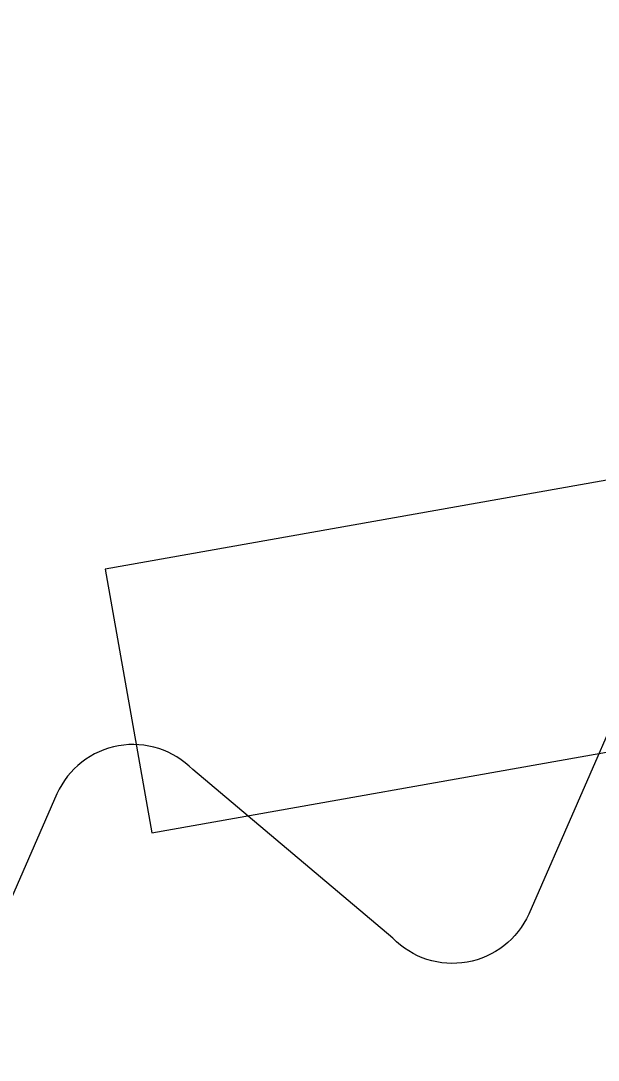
# Model space of a CAD drawing. Header units: millimetres. Extents: x 0 to 627661, y -95767 to 300888.
# Drawn here: x 508930.791 to 508932.895, y 25964.551 to 25968.335 of the extents above; entities that cross this region are included whole.
import ezdxf
from ezdxf.enums import TextEntityAlignment as Align

# ---------------------------------------------------------------- set-up
doc = ezdxf.new("R2018")
doc.units = ezdxf.units.MM
for name, color, linetype, lineweight in [('АР_Маркер экспликации', 239, 'Continuous', 13), ('АР_Номер помещения', 250, 'Continuous', 9), ('АР_Размеры', 175, 'Continuous', 9), ('АР_Сущ Несущая стена', 250, 'Continuous', 50)]:
    doc.layers.add(name, color=color, linetype=linetype, lineweight=lineweight)
doc.layers.add('АР_Названия помещений', color=124, linetype='Continuous', lineweight=5, plot=False)
doc.layers.add('АР_Помещения_площадь', color=19, linetype='Continuous', lineweight=9, plot=False)
doc.styles.add('ISOCPEUR', font='', dxfattribs={"height": 250})
doc.styles.get("Standard").update_dxf_attribs({"font": 'GOST.TTF'})
doc.styles.get('ISOCPEUR').set_extended_font_data('ISOCPEUR', italic=True)

# ---------------------------------------------------------------- blocks, each defined once
blk = doc.blocks.new('*U236')
at = {"color": 7, "style": 'ISOCPEUR', "width": 0.7, "flags": 1}
blk.add_attdef('КАТЕГОРИЯ', (-499.1655, -2092.1864), '', height=250, dxfattribs=at)
at = {"layer": 'АР_Номер помещения', "color": 7, "style": 'ISOCPEUR', "width": 0.7}
blk.add_attdef('НОМЕР_ПОМЕЩЕНИЯ', text='', height=300, dxfattribs=at).set_placement((-13874.5004, 6637.5515), align=Align.MIDDLE_CENTER)
at = {"layer": 'АР_Помещения_площадь', "color": 7, "lineweight": 30, "width": 0.7, "flags": 104}
blk.add_attdef('ИМЯ_ПОМЕЩЕНИЯ', text='', height=100, dxfattribs=at).set_placement((157.6277, 1217.1414), align=Align.MIDDLE_CENTER)
at = {"layer": 'АР_Помещения_площадь', "color": 7, "style": 'ISOCPEUR', "width": 0.7}
blk.add_attdef('ПЛОЩАДЬ_ПОМЕЩЕНИЯ', text='', height=200, dxfattribs=at).set_placement((-12654.5821, 407.6716), align=Align.MIDDLE_RIGHT)
blk = doc.blocks.new('*U234')
at = {"color": 7, "style": 'ISOCPEUR', "width": 0.7, "flags": 1}
blk.add_attdef('КАТЕГОРИЯ', (-499.1655, -2092.1864), '', height=250, dxfattribs=at)
at = {"layer": 'АР_Номер помещения', "color": 7, "style": 'ISOCPEUR', "width": 0.7}
blk.add_attdef('НОМЕР_ПОМЕЩЕНИЯ', text='', height=300, dxfattribs=at).set_placement((-17424.9012, 1870.773), align=Align.MIDDLE_CENTER)
at = {"layer": 'АР_Помещения_площадь', "color": 7, "lineweight": 30, "width": 0.7, "flags": 104}
blk.add_attdef('ИМЯ_ПОМЕЩЕНИЯ', text='', height=100, dxfattribs=at).set_placement((157.6277, 1217.1414), align=Align.MIDDLE_CENTER)
at = {"layer": 'АР_Помещения_площадь', "color": 7, "style": 'ISOCPEUR', "width": 0.7}
blk.add_attdef('ПЛОЩАДЬ_ПОМЕЩЕНИЯ', text='', height=200, dxfattribs=at).set_placement((-12452.8113, 399.3563), align=Align.MIDDLE_RIGHT)

msp = doc.modelspace()

# ---------------------------------------------------------------- linework, layer by layer
at = {"layer": 'АР_Размеры', "color": 5, "lineweight": 9}
msp.add_lwpolyline([(508931.2684, 25965.3788), (508981.5491, 25974.2904), (508981.3789, 25975.2508), (508931.0981, 25966.3392)], close=True, dxfattribs=at)
msp.add_lwpolyline([(508931.2684, 25965.3788), (508981.5491, 25974.2904), (508981.3789, 25975.2508), (508931.0981, 25966.3392)], close=True, dxfattribs=at)
msp.add_lwpolyline([(508931.2684, 25965.3788), (508981.5491, 25974.2904), (508981.3789, 25975.2508), (508931.0981, 25966.3392)], close=True, dxfattribs=at)
msp.add_lwpolyline([(508931.2684, 25965.3788), (508981.5491, 25974.2904), (508981.3789, 25975.2508), (508931.0981, 25966.3392)], close=True, dxfattribs=at)
msp.add_lwpolyline([(508931.2684, 25965.3788), (508981.5491, 25974.2904), (508981.3789, 25975.2508), (508931.0981, 25966.3392)], close=True, dxfattribs=at)
msp.add_lwpolyline([(508931.2684, 25965.3788), (508981.5491, 25974.2904), (508981.3789, 25975.2508), (508931.0981, 25966.3392)], close=True, dxfattribs=at)
msp.add_lwpolyline([(508931.2684, 25965.3788), (508981.5491, 25974.2904), (508981.3789, 25975.2508), (508931.0981, 25966.3392)], close=True, dxfattribs=at)
msp.add_lwpolyline([(508931.2684, 25965.3788), (508981.5491, 25974.2904), (508981.3789, 25975.2508), (508931.0981, 25966.3392)], close=True, dxfattribs=at)
msp.add_lwpolyline([(508931.2684, 25965.3788), (508981.5491, 25974.2904), (508981.3789, 25975.2508), (508931.0981, 25966.3392)], close=True, dxfattribs=at)
msp.add_lwpolyline([(508931.2684, 25965.3788), (508981.5491, 25974.2904), (508981.3789, 25975.2508), (508931.0981, 25966.3392)], close=True, dxfattribs=at)
msp.add_lwpolyline([(508931.2684, 25965.3788), (508981.5491, 25974.2904), (508981.3789, 25975.2508), (508931.0981, 25966.3392)], close=True, dxfattribs=at)
msp.add_lwpolyline([(508931.2684, 25965.3788), (508981.5491, 25974.2904), (508981.3789, 25975.2508), (508931.0981, 25966.3392)], close=True, dxfattribs=at)
msp.add_lwpolyline([(508931.2684, 25965.3788), (508981.5491, 25974.2904), (508981.3789, 25975.2508), (508931.0981, 25966.3392)], close=True, dxfattribs=at)
msp.add_lwpolyline([(508931.2684, 25965.3788), (508981.5491, 25974.2904), (508981.3789, 25975.2508), (508931.0981, 25966.3392)], close=True, dxfattribs=at)
msp.add_lwpolyline([(508931.2684, 25965.3788), (508981.5491, 25974.2904), (508981.3789, 25975.2508), (508931.0981, 25966.3392)], close=True, dxfattribs=at)
msp.add_lwpolyline([(508931.2684, 25965.3788), (508981.5491, 25974.2904), (508981.3789, 25975.2508), (508931.0981, 25966.3392)], close=True, dxfattribs=at)
msp.add_lwpolyline([(508931.2684, 25965.3788), (508981.5491, 25974.2904), (508981.3789, 25975.2508), (508931.0981, 25966.3392)], close=True, dxfattribs=at)
msp.add_lwpolyline([(508931.2684, 25965.3788), (508981.5491, 25974.2904), (508981.3789, 25975.2508), (508931.0981, 25966.3392)], close=True, dxfattribs=at)
msp.add_lwpolyline([(508931.2684, 25965.3788), (508981.5491, 25974.2904), (508981.3789, 25975.2508), (508931.0981, 25966.3392)], close=True, dxfattribs=at)
msp.add_lwpolyline([(508931.2684, 25965.3788), (508981.5491, 25974.2904), (508981.3789, 25975.2508), (508931.0981, 25966.3392)], close=True, dxfattribs=at)
msp.add_lwpolyline([(508931.2684, 25965.3788), (508981.5491, 25974.2904), (508981.3789, 25975.2508), (508931.0981, 25966.3392)], close=True, dxfattribs=at)
msp.add_lwpolyline([(508931.2684, 25965.3788), (508981.5491, 25974.2904), (508981.3789, 25975.2508), (508931.0981, 25966.3392)], close=True, dxfattribs=at)
msp.add_lwpolyline([(508931.2684, 25965.3788), (508981.5491, 25974.2904), (508981.3789, 25975.2508), (508931.0981, 25966.3392)], close=True, dxfattribs=at)
msp.add_lwpolyline([(508931.2684, 25965.3788), (508981.5491, 25974.2904), (508981.3789, 25975.2508), (508931.0981, 25966.3392)], close=True, dxfattribs=at)
msp.add_lwpolyline([(508931.2684, 25965.3788), (508981.5491, 25974.2904), (508981.3789, 25975.2508), (508931.0981, 25966.3392)], close=True, dxfattribs=at)
msp.add_lwpolyline([(508931.2684, 25965.3788), (508981.5491, 25974.2904), (508981.3789, 25975.2508), (508931.0981, 25966.3392)], close=True, dxfattribs=at)
msp.add_lwpolyline([(508931.2684, 25965.3788), (508981.5491, 25974.2904), (508981.3789, 25975.2508), (508931.0981, 25966.3392)], close=True, dxfattribs=at)
msp.add_lwpolyline([(508931.2684, 25965.3788), (508981.5491, 25974.2904), (508981.3789, 25975.2508), (508931.0981, 25966.3392)], close=True, dxfattribs=at)
msp.add_lwpolyline([(508931.2684, 25965.3788), (508981.5491, 25974.2904), (508981.3789, 25975.2508), (508931.0981, 25966.3392)], close=True, dxfattribs=at)
msp.add_lwpolyline([(508931.2684, 25965.3788), (508981.5491, 25974.2904), (508981.3789, 25975.2508), (508931.0981, 25966.3392)], close=True, dxfattribs=at)
msp.add_lwpolyline([(508931.2684, 25965.3788), (508981.5491, 25974.2904), (508981.3789, 25975.2508), (508931.0981, 25966.3392)], close=True, dxfattribs=at)
msp.add_lwpolyline([(508931.2684, 25965.3788), (508981.5491, 25974.2904), (508981.3789, 25975.2508), (508931.0981, 25966.3392)], close=True, dxfattribs=at)
msp.add_lwpolyline([(508931.2684, 25965.3788), (508981.5491, 25974.2904), (508981.3789, 25975.2508), (508931.0981, 25966.3392)], close=True, dxfattribs=at)
msp.add_lwpolyline([(508931.2684, 25965.3788), (508981.5491, 25974.2904), (508981.3789, 25975.2508), (508931.0981, 25966.3392)], close=True, dxfattribs=at)
msp.add_lwpolyline([(508931.2684, 25965.3788), (508981.5491, 25974.2904), (508981.3789, 25975.2508), (508931.0981, 25966.3392)], close=True, dxfattribs=at)
msp.add_lwpolyline([(508931.2684, 25965.3788), (508981.5491, 25974.2904), (508981.3789, 25975.2508), (508931.0981, 25966.3392)], close=True, dxfattribs=at)
msp.add_lwpolyline([(508931.2684, 25965.3788), (508981.5491, 25974.2904), (508981.3789, 25975.2508), (508931.0981, 25966.3392)], close=True, dxfattribs=at)
msp.add_lwpolyline([(508931.2684, 25965.3788), (508981.5491, 25974.2904), (508981.3789, 25975.2508), (508931.0981, 25966.3392)], close=True, dxfattribs=at)
msp.add_lwpolyline([(508931.2684, 25965.3788), (508981.5491, 25974.2904), (508981.3789, 25975.2508), (508931.0981, 25966.3392)], close=True, dxfattribs=at)
msp.add_lwpolyline([(508931.2684, 25965.3788), (508981.5491, 25974.2904), (508981.3789, 25975.2508), (508931.0981, 25966.3392)], close=True, dxfattribs=at)
msp.add_lwpolyline([(508931.2684, 25965.3788), (508981.5491, 25974.2904), (508981.3789, 25975.2508), (508931.0981, 25966.3392)], close=True, dxfattribs=at)
msp.add_lwpolyline([(508931.2684, 25965.3788), (508981.5491, 25974.2904), (508981.3789, 25975.2508), (508931.0981, 25966.3392)], close=True, dxfattribs=at)
msp.add_lwpolyline([(508931.2684, 25965.3788), (508981.5491, 25974.2904), (508981.3789, 25975.2508), (508931.0981, 25966.3392)], close=True, dxfattribs=at)
msp.add_lwpolyline([(508931.2684, 25965.3788), (508981.5491, 25974.2904), (508981.3789, 25975.2508), (508931.0981, 25966.3392)], close=True, dxfattribs=at)
msp.add_lwpolyline([(508931.2684, 25965.3788), (508981.5491, 25974.2904), (508981.3789, 25975.2508), (508931.0981, 25966.3392)], close=True, dxfattribs=at)
msp.add_lwpolyline([(508931.2684, 25965.3788), (508981.5491, 25974.2904), (508981.3789, 25975.2508), (508931.0981, 25966.3392)], close=True, dxfattribs=at)
msp.add_lwpolyline([(508931.2684, 25965.3788), (508981.5491, 25974.2904), (508981.3789, 25975.2508), (508931.0981, 25966.3392)], close=True, dxfattribs=at)
msp.add_lwpolyline([(508931.2684, 25965.3788), (508981.5491, 25974.2904), (508981.3789, 25975.2508), (508931.0981, 25966.3392)], close=True, dxfattribs=at)
msp.add_lwpolyline([(508931.2684, 25965.3788), (508981.5491, 25974.2904), (508981.3789, 25975.2508), (508931.0981, 25966.3392)], close=True, dxfattribs=at)
msp.add_lwpolyline([(508931.2684, 25965.3788), (508981.5491, 25974.2904), (508981.3789, 25975.2508), (508931.0981, 25966.3392)], close=True, dxfattribs=at)
msp.add_lwpolyline([(508931.2684, 25965.3788), (508981.5491, 25974.2904), (508981.3789, 25975.2508), (508931.0981, 25966.3392)], close=True, dxfattribs=at)
msp.add_lwpolyline([(508931.2684, 25965.3788), (508981.5491, 25974.2904), (508981.3789, 25975.2508), (508931.0981, 25966.3392)], close=True, dxfattribs=at)
msp.add_lwpolyline([(508931.2684, 25965.3788), (508981.5491, 25974.2904), (508981.3789, 25975.2508), (508931.0981, 25966.3392)], close=True, dxfattribs=at)
msp.add_lwpolyline([(508931.2684, 25965.3788), (508981.5491, 25974.2904), (508981.3789, 25975.2508), (508931.0981, 25966.3392)], close=True, dxfattribs=at)
msp.add_lwpolyline([(508931.2684, 25965.3788), (508981.5491, 25974.2904), (508981.3789, 25975.2508), (508931.0981, 25966.3392)], close=True, dxfattribs=at)
msp.add_lwpolyline([(508931.2684, 25965.3788), (508981.5491, 25974.2904), (508981.3789, 25975.2508), (508931.0981, 25966.3392)], close=True, dxfattribs=at)
msp.add_lwpolyline([(508931.2684, 25965.3788), (508981.5491, 25974.2904), (508981.3789, 25975.2508), (508931.0981, 25966.3392)], close=True, dxfattribs=at)
at = {"layer": 'АР_Размеры', "color": 5, "lineweight": 9, "ltscale": 100, "transparency": 33554687}
msp.add_lwpolyline([(508946.3572, 25968.2565, 0.035408), (508938.969, 25966.947), (508938.6165, 25966.1416, -0.527868), (508938.1209, 25966.0537), (508937.5131, 25966.6889, 0.527868), (508937.0175, 25966.6011), (508936.5449, 25965.7744, -0.527868), (508936.0493, 25965.6866), (508935.4414, 25966.3218, 0.527868), (508934.9458, 25966.2339), (508934.5933, 25965.4285, -0.527868), (508934.0977, 25965.3407), (508933.4898, 25965.9759, 0.527868), (508932.9943, 25965.888), (508932.6417, 25965.0826, -0.527868), (508932.1462, 25964.9948), (508931.4183, 25965.6087, 0.527868), (508930.9227, 25965.5209), (508930.5701, 25964.7155, -0.527868)], format="xyb", dxfattribs=at)
msp.add_lwpolyline([(508946.3572, 25968.2565, 0.035408), (508938.969, 25966.947), (508938.6165, 25966.1416, -0.527868), (508938.1209, 25966.0537), (508937.5131, 25966.6889, 0.527868), (508937.0175, 25966.6011), (508936.5449, 25965.7744, -0.527868), (508936.0493, 25965.6866), (508935.4414, 25966.3218, 0.527868), (508934.9458, 25966.2339), (508934.5933, 25965.4285, -0.527868), (508934.0977, 25965.3407), (508933.4898, 25965.9759, 0.527868), (508932.9943, 25965.888), (508932.6417, 25965.0826, -0.527868), (508932.1462, 25964.9948), (508931.4183, 25965.6087, 0.527868), (508930.9227, 25965.5209), (508930.5701, 25964.7155, -0.527868)], format="xyb", dxfattribs=at)
msp.add_lwpolyline([(508946.3572, 25968.2565, 0.035408), (508938.969, 25966.947), (508938.6165, 25966.1416, -0.527868), (508938.1209, 25966.0537), (508937.5131, 25966.6889, 0.527868), (508937.0175, 25966.6011), (508936.5449, 25965.7744, -0.527868), (508936.0493, 25965.6866), (508935.4414, 25966.3218, 0.527868), (508934.9458, 25966.2339), (508934.5933, 25965.4285, -0.527868), (508934.0977, 25965.3407), (508933.4898, 25965.9759, 0.527868), (508932.9943, 25965.888), (508932.6417, 25965.0826, -0.527868), (508932.1462, 25964.9948), (508931.4183, 25965.6087, 0.527868), (508930.9227, 25965.5209), (508930.5701, 25964.7155, -0.527868)], format="xyb", dxfattribs=at)
msp.add_lwpolyline([(508946.3572, 25968.2565, 0.035408), (508938.969, 25966.947), (508938.6165, 25966.1416, -0.527868), (508938.1209, 25966.0537), (508937.5131, 25966.6889, 0.527868), (508937.0175, 25966.6011), (508936.5449, 25965.7744, -0.527868), (508936.0493, 25965.6866), (508935.4414, 25966.3218, 0.527868), (508934.9458, 25966.2339), (508934.5933, 25965.4285, -0.527868), (508934.0977, 25965.3407), (508933.4898, 25965.9759, 0.527868), (508932.9943, 25965.888), (508932.6417, 25965.0826, -0.527868), (508932.1462, 25964.9948), (508931.4183, 25965.6087, 0.527868), (508930.9227, 25965.5209), (508930.5701, 25964.7155, -0.527868)], format="xyb", dxfattribs=at)
msp.add_lwpolyline([(508946.3572, 25968.2565, 0.035408), (508938.969, 25966.947), (508938.6165, 25966.1416, -0.527868), (508938.1209, 25966.0537), (508937.5131, 25966.6889, 0.527868), (508937.0175, 25966.6011), (508936.5449, 25965.7744, -0.527868), (508936.0493, 25965.6866), (508935.4414, 25966.3218, 0.527868), (508934.9458, 25966.2339), (508934.5933, 25965.4285, -0.527868), (508934.0977, 25965.3407), (508933.4898, 25965.9759, 0.527868), (508932.9943, 25965.888), (508932.6417, 25965.0826, -0.527868), (508932.1462, 25964.9948), (508931.4183, 25965.6087, 0.527868), (508930.9227, 25965.5209), (508930.5701, 25964.7155, -0.527868)], format="xyb", dxfattribs=at)
msp.add_lwpolyline([(508946.3572, 25968.2565, 0.035408), (508938.969, 25966.947), (508938.6165, 25966.1416, -0.527868), (508938.1209, 25966.0537), (508937.5131, 25966.6889, 0.527868), (508937.0175, 25966.6011), (508936.5449, 25965.7744, -0.527868), (508936.0493, 25965.6866), (508935.4414, 25966.3218, 0.527868), (508934.9458, 25966.2339), (508934.5933, 25965.4285, -0.527868), (508934.0977, 25965.3407), (508933.4898, 25965.9759, 0.527868), (508932.9943, 25965.888), (508932.6417, 25965.0826, -0.527868), (508932.1462, 25964.9948), (508931.4183, 25965.6087, 0.527868), (508930.9227, 25965.5209), (508930.5701, 25964.7155, -0.527868)], format="xyb", dxfattribs=at)
msp.add_lwpolyline([(508946.3572, 25968.2565, 0.035408), (508938.969, 25966.947), (508938.6165, 25966.1416, -0.527868), (508938.1209, 25966.0537), (508937.5131, 25966.6889, 0.527868), (508937.0175, 25966.6011), (508936.5449, 25965.7744, -0.527868), (508936.0493, 25965.6866), (508935.4414, 25966.3218, 0.527868), (508934.9458, 25966.2339), (508934.5933, 25965.4285, -0.527868), (508934.0977, 25965.3407), (508933.4898, 25965.9759, 0.527868), (508932.9943, 25965.888), (508932.6417, 25965.0826, -0.527868), (508932.1462, 25964.9948), (508931.4183, 25965.6087, 0.527868), (508930.9227, 25965.5209), (508930.5701, 25964.7155, -0.527868)], format="xyb", dxfattribs=at)
msp.add_lwpolyline([(508946.3572, 25968.2565, 0.035408), (508938.969, 25966.947), (508938.6165, 25966.1416, -0.527868), (508938.1209, 25966.0537), (508937.5131, 25966.6889, 0.527868), (508937.0175, 25966.6011), (508936.5449, 25965.7744, -0.527868), (508936.0493, 25965.6866), (508935.4414, 25966.3218, 0.527868), (508934.9458, 25966.2339), (508934.5933, 25965.4285, -0.527868), (508934.0977, 25965.3407), (508933.4898, 25965.9759, 0.527868), (508932.9943, 25965.888), (508932.6417, 25965.0826, -0.527868), (508932.1462, 25964.9948), (508931.4183, 25965.6087, 0.527868), (508930.9227, 25965.5209), (508930.5701, 25964.7155, -0.527868)], format="xyb", dxfattribs=at)
msp.add_lwpolyline([(508946.3572, 25968.2565, 0.035408), (508938.969, 25966.947), (508938.6165, 25966.1416, -0.527868), (508938.1209, 25966.0537), (508937.5131, 25966.6889, 0.527868), (508937.0175, 25966.6011), (508936.5449, 25965.7744, -0.527868), (508936.0493, 25965.6866), (508935.4414, 25966.3218, 0.527868), (508934.9458, 25966.2339), (508934.5933, 25965.4285, -0.527868), (508934.0977, 25965.3407), (508933.4898, 25965.9759, 0.527868), (508932.9943, 25965.888), (508932.6417, 25965.0826, -0.527868), (508932.1462, 25964.9948), (508931.4183, 25965.6087, 0.527868), (508930.9227, 25965.5209), (508930.5701, 25964.7155, -0.527868)], format="xyb", dxfattribs=at)
msp.add_lwpolyline([(508946.3572, 25968.2565, 0.035408), (508938.969, 25966.947), (508938.6165, 25966.1416, -0.527868), (508938.1209, 25966.0537), (508937.5131, 25966.6889, 0.527868), (508937.0175, 25966.6011), (508936.5449, 25965.7744, -0.527868), (508936.0493, 25965.6866), (508935.4414, 25966.3218, 0.527868), (508934.9458, 25966.2339), (508934.5933, 25965.4285, -0.527868), (508934.0977, 25965.3407), (508933.4898, 25965.9759, 0.527868), (508932.9943, 25965.888), (508932.6417, 25965.0826, -0.527868), (508932.1462, 25964.9948), (508931.4183, 25965.6087, 0.527868), (508930.9227, 25965.5209), (508930.5701, 25964.7155, -0.527868)], format="xyb", dxfattribs=at)
msp.add_lwpolyline([(508946.3572, 25968.2565, 0.035408), (508938.969, 25966.947), (508938.6165, 25966.1416, -0.527868), (508938.1209, 25966.0537), (508937.5131, 25966.6889, 0.527868), (508937.0175, 25966.6011), (508936.5449, 25965.7744, -0.527868), (508936.0493, 25965.6866), (508935.4414, 25966.3218, 0.527868), (508934.9458, 25966.2339), (508934.5933, 25965.4285, -0.527868), (508934.0977, 25965.3407), (508933.4898, 25965.9759, 0.527868), (508932.9943, 25965.888), (508932.6417, 25965.0826, -0.527868), (508932.1462, 25964.9948), (508931.4183, 25965.6087, 0.527868), (508930.9227, 25965.5209), (508930.5701, 25964.7155, -0.527868)], format="xyb", dxfattribs=at)
msp.add_lwpolyline([(508946.3572, 25968.2565, 0.035408), (508938.969, 25966.947), (508938.6165, 25966.1416, -0.527868), (508938.1209, 25966.0537), (508937.5131, 25966.6889, 0.527868), (508937.0175, 25966.6011), (508936.5449, 25965.7744, -0.527868), (508936.0493, 25965.6866), (508935.4414, 25966.3218, 0.527868), (508934.9458, 25966.2339), (508934.5933, 25965.4285, -0.527868), (508934.0977, 25965.3407), (508933.4898, 25965.9759, 0.527868), (508932.9943, 25965.888), (508932.6417, 25965.0826, -0.527868), (508932.1462, 25964.9948), (508931.4183, 25965.6087, 0.527868), (508930.9227, 25965.5209), (508930.5701, 25964.7155, -0.527868)], format="xyb", dxfattribs=at)
msp.add_lwpolyline([(508946.3572, 25968.2565, 0.035408), (508938.969, 25966.947), (508938.6165, 25966.1416, -0.527868), (508938.1209, 25966.0537), (508937.5131, 25966.6889, 0.527868), (508937.0175, 25966.6011), (508936.5449, 25965.7744, -0.527868), (508936.0493, 25965.6866), (508935.4414, 25966.3218, 0.527868), (508934.9458, 25966.2339), (508934.5933, 25965.4285, -0.527868), (508934.0977, 25965.3407), (508933.4898, 25965.9759, 0.527868), (508932.9943, 25965.888), (508932.6417, 25965.0826, -0.527868), (508932.1462, 25964.9948), (508931.4183, 25965.6087, 0.527868), (508930.9227, 25965.5209), (508930.5701, 25964.7155, -0.527868)], format="xyb", dxfattribs=at)
msp.add_lwpolyline([(508946.3572, 25968.2565, 0.035408), (508938.969, 25966.947), (508938.6165, 25966.1416, -0.527868), (508938.1209, 25966.0537), (508937.5131, 25966.6889, 0.527868), (508937.0175, 25966.6011), (508936.5449, 25965.7744, -0.527868), (508936.0493, 25965.6866), (508935.4414, 25966.3218, 0.527868), (508934.9458, 25966.2339), (508934.5933, 25965.4285, -0.527868), (508934.0977, 25965.3407), (508933.4898, 25965.9759, 0.527868), (508932.9943, 25965.888), (508932.6417, 25965.0826, -0.527868), (508932.1462, 25964.9948), (508931.4183, 25965.6087, 0.527868), (508930.9227, 25965.5209), (508930.5701, 25964.7155, -0.527868)], format="xyb", dxfattribs=at)
msp.add_lwpolyline([(508946.3572, 25968.2565, 0.035408), (508938.969, 25966.947), (508938.6165, 25966.1416, -0.527868), (508938.1209, 25966.0537), (508937.5131, 25966.6889, 0.527868), (508937.0175, 25966.6011), (508936.5449, 25965.7744, -0.527868), (508936.0493, 25965.6866), (508935.4414, 25966.3218, 0.527868), (508934.9458, 25966.2339), (508934.5933, 25965.4285, -0.527868), (508934.0977, 25965.3407), (508933.4898, 25965.9759, 0.527868), (508932.9943, 25965.888), (508932.6417, 25965.0826, -0.527868), (508932.1462, 25964.9948), (508931.4183, 25965.6087, 0.527868), (508930.9227, 25965.5209), (508930.5701, 25964.7155, -0.527868)], format="xyb", dxfattribs=at)
msp.add_lwpolyline([(508946.3572, 25968.2565, 0.035408), (508938.969, 25966.947), (508938.6165, 25966.1416, -0.527868), (508938.1209, 25966.0537), (508937.5131, 25966.6889, 0.527868), (508937.0175, 25966.6011), (508936.5449, 25965.7744, -0.527868), (508936.0493, 25965.6866), (508935.4414, 25966.3218, 0.527868), (508934.9458, 25966.2339), (508934.5933, 25965.4285, -0.527868), (508934.0977, 25965.3407), (508933.4898, 25965.9759, 0.527868), (508932.9943, 25965.888), (508932.6417, 25965.0826, -0.527868), (508932.1462, 25964.9948), (508931.4183, 25965.6087, 0.527868), (508930.9227, 25965.5209), (508930.5701, 25964.7155, -0.527868)], format="xyb", dxfattribs=at)
msp.add_lwpolyline([(508946.3572, 25968.2565, 0.035408), (508938.969, 25966.947), (508938.6165, 25966.1416, -0.527868), (508938.1209, 25966.0537), (508937.5131, 25966.6889, 0.527868), (508937.0175, 25966.6011), (508936.5449, 25965.7744, -0.527868), (508936.0493, 25965.6866), (508935.4414, 25966.3218, 0.527868), (508934.9458, 25966.2339), (508934.5933, 25965.4285, -0.527868), (508934.0977, 25965.3407), (508933.4898, 25965.9759, 0.527868), (508932.9943, 25965.888), (508932.6417, 25965.0826, -0.527868), (508932.1462, 25964.9948), (508931.4183, 25965.6087, 0.527868), (508930.9227, 25965.5209), (508930.5701, 25964.7155, -0.527868)], format="xyb", dxfattribs=at)
msp.add_lwpolyline([(508946.3572, 25968.2565, 0.035408), (508938.969, 25966.947), (508938.6165, 25966.1416, -0.527868), (508938.1209, 25966.0537), (508937.5131, 25966.6889, 0.527868), (508937.0175, 25966.6011), (508936.5449, 25965.7744, -0.527868), (508936.0493, 25965.6866), (508935.4414, 25966.3218, 0.527868), (508934.9458, 25966.2339), (508934.5933, 25965.4285, -0.527868), (508934.0977, 25965.3407), (508933.4898, 25965.9759, 0.527868), (508932.9943, 25965.888), (508932.6417, 25965.0826, -0.527868), (508932.1462, 25964.9948), (508931.4183, 25965.6087, 0.527868), (508930.9227, 25965.5209), (508930.5701, 25964.7155, -0.527868)], format="xyb", dxfattribs=at)
msp.add_lwpolyline([(508946.3572, 25968.2565, 0.035408), (508938.969, 25966.947), (508938.6165, 25966.1416, -0.527868), (508938.1209, 25966.0537), (508937.5131, 25966.6889, 0.527868), (508937.0175, 25966.6011), (508936.5449, 25965.7744, -0.527868), (508936.0493, 25965.6866), (508935.4414, 25966.3218, 0.527868), (508934.9458, 25966.2339), (508934.5933, 25965.4285, -0.527868), (508934.0977, 25965.3407), (508933.4898, 25965.9759, 0.527868), (508932.9943, 25965.888), (508932.6417, 25965.0826, -0.527868), (508932.1462, 25964.9948), (508931.4183, 25965.6087, 0.527868), (508930.9227, 25965.5209), (508930.5701, 25964.7155, -0.527868)], format="xyb", dxfattribs=at)
msp.add_lwpolyline([(508946.3572, 25968.2565, 0.035408), (508938.969, 25966.947), (508938.6165, 25966.1416, -0.527868), (508938.1209, 25966.0537), (508937.5131, 25966.6889, 0.527868), (508937.0175, 25966.6011), (508936.5449, 25965.7744, -0.527868), (508936.0493, 25965.6866), (508935.4414, 25966.3218, 0.527868), (508934.9458, 25966.2339), (508934.5933, 25965.4285, -0.527868), (508934.0977, 25965.3407), (508933.4898, 25965.9759, 0.527868), (508932.9943, 25965.888), (508932.6417, 25965.0826, -0.527868), (508932.1462, 25964.9948), (508931.4183, 25965.6087, 0.527868), (508930.9227, 25965.5209), (508930.5701, 25964.7155, -0.527868)], format="xyb", dxfattribs=at)
msp.add_lwpolyline([(508946.3572, 25968.2565, 0.035408), (508938.969, 25966.947), (508938.6165, 25966.1416, -0.527868), (508938.1209, 25966.0537), (508937.5131, 25966.6889, 0.527868), (508937.0175, 25966.6011), (508936.5449, 25965.7744, -0.527868), (508936.0493, 25965.6866), (508935.4414, 25966.3218, 0.527868), (508934.9458, 25966.2339), (508934.5933, 25965.4285, -0.527868), (508934.0977, 25965.3407), (508933.4898, 25965.9759, 0.527868), (508932.9943, 25965.888), (508932.6417, 25965.0826, -0.527868), (508932.1462, 25964.9948), (508931.4183, 25965.6087, 0.527868), (508930.9227, 25965.5209), (508930.5701, 25964.7155, -0.527868)], format="xyb", dxfattribs=at)
msp.add_lwpolyline([(508946.3572, 25968.2565, 0.035408), (508938.969, 25966.947), (508938.6165, 25966.1416, -0.527868), (508938.1209, 25966.0537), (508937.5131, 25966.6889, 0.527868), (508937.0175, 25966.6011), (508936.5449, 25965.7744, -0.527868), (508936.0493, 25965.6866), (508935.4414, 25966.3218, 0.527868), (508934.9458, 25966.2339), (508934.5933, 25965.4285, -0.527868), (508934.0977, 25965.3407), (508933.4898, 25965.9759, 0.527868), (508932.9943, 25965.888), (508932.6417, 25965.0826, -0.527868), (508932.1462, 25964.9948), (508931.4183, 25965.6087, 0.527868), (508930.9227, 25965.5209), (508930.5701, 25964.7155, -0.527868)], format="xyb", dxfattribs=at)
msp.add_lwpolyline([(508946.3572, 25968.2565, 0.035408), (508938.969, 25966.947), (508938.6165, 25966.1416, -0.527868), (508938.1209, 25966.0537), (508937.5131, 25966.6889, 0.527868), (508937.0175, 25966.6011), (508936.5449, 25965.7744, -0.527868), (508936.0493, 25965.6866), (508935.4414, 25966.3218, 0.527868), (508934.9458, 25966.2339), (508934.5933, 25965.4285, -0.527868), (508934.0977, 25965.3407), (508933.4898, 25965.9759, 0.527868), (508932.9943, 25965.888), (508932.6417, 25965.0826, -0.527868), (508932.1462, 25964.9948), (508931.4183, 25965.6087, 0.527868), (508930.9227, 25965.5209), (508930.5701, 25964.7155, -0.527868)], format="xyb", dxfattribs=at)
msp.add_lwpolyline([(508946.3572, 25968.2565, 0.035408), (508938.969, 25966.947), (508938.6165, 25966.1416, -0.527868), (508938.1209, 25966.0537), (508937.5131, 25966.6889, 0.527868), (508937.0175, 25966.6011), (508936.5449, 25965.7744, -0.527868), (508936.0493, 25965.6866), (508935.4414, 25966.3218, 0.527868), (508934.9458, 25966.2339), (508934.5933, 25965.4285, -0.527868), (508934.0977, 25965.3407), (508933.4898, 25965.9759, 0.527868), (508932.9943, 25965.888), (508932.6417, 25965.0826, -0.527868), (508932.1462, 25964.9948), (508931.4183, 25965.6087, 0.527868), (508930.9227, 25965.5209), (508930.5701, 25964.7155, -0.527868)], format="xyb", dxfattribs=at)
msp.add_lwpolyline([(508946.3572, 25968.2565, 0.035408), (508938.969, 25966.947), (508938.6165, 25966.1416, -0.527868), (508938.1209, 25966.0537), (508937.5131, 25966.6889, 0.527868), (508937.0175, 25966.6011), (508936.5449, 25965.7744, -0.527868), (508936.0493, 25965.6866), (508935.4414, 25966.3218, 0.527868), (508934.9458, 25966.2339), (508934.5933, 25965.4285, -0.527868), (508934.0977, 25965.3407), (508933.4898, 25965.9759, 0.527868), (508932.9943, 25965.888), (508932.6417, 25965.0826, -0.527868), (508932.1462, 25964.9948), (508931.4183, 25965.6087, 0.527868), (508930.9227, 25965.5209), (508930.5701, 25964.7155, -0.527868)], format="xyb", dxfattribs=at)
msp.add_lwpolyline([(508946.3572, 25968.2565, 0.035408), (508938.969, 25966.947), (508938.6165, 25966.1416, -0.527868), (508938.1209, 25966.0537), (508937.5131, 25966.6889, 0.527868), (508937.0175, 25966.6011), (508936.5449, 25965.7744, -0.527868), (508936.0493, 25965.6866), (508935.4414, 25966.3218, 0.527868), (508934.9458, 25966.2339), (508934.5933, 25965.4285, -0.527868), (508934.0977, 25965.3407), (508933.4898, 25965.9759, 0.527868), (508932.9943, 25965.888), (508932.6417, 25965.0826, -0.527868), (508932.1462, 25964.9948), (508931.4183, 25965.6087, 0.527868), (508930.9227, 25965.5209), (508930.5701, 25964.7155, -0.527868)], format="xyb", dxfattribs=at)
msp.add_lwpolyline([(508946.3572, 25968.2565, 0.035408), (508938.969, 25966.947), (508938.6165, 25966.1416, -0.527868), (508938.1209, 25966.0537), (508937.5131, 25966.6889, 0.527868), (508937.0175, 25966.6011), (508936.5449, 25965.7744, -0.527868), (508936.0493, 25965.6866), (508935.4414, 25966.3218, 0.527868), (508934.9458, 25966.2339), (508934.5933, 25965.4285, -0.527868), (508934.0977, 25965.3407), (508933.4898, 25965.9759, 0.527868), (508932.9943, 25965.888), (508932.6417, 25965.0826, -0.527868), (508932.1462, 25964.9948), (508931.4183, 25965.6087, 0.527868), (508930.9227, 25965.5209), (508930.5701, 25964.7155, -0.527868)], format="xyb", dxfattribs=at)
msp.add_lwpolyline([(508946.3572, 25968.2565, 0.035408), (508938.969, 25966.947), (508938.6165, 25966.1416, -0.527868), (508938.1209, 25966.0537), (508937.5131, 25966.6889, 0.527868), (508937.0175, 25966.6011), (508936.5449, 25965.7744, -0.527868), (508936.0493, 25965.6866), (508935.4414, 25966.3218, 0.527868), (508934.9458, 25966.2339), (508934.5933, 25965.4285, -0.527868), (508934.0977, 25965.3407), (508933.4898, 25965.9759, 0.527868), (508932.9943, 25965.888), (508932.6417, 25965.0826, -0.527868), (508932.1462, 25964.9948), (508931.4183, 25965.6087, 0.527868), (508930.9227, 25965.5209), (508930.5701, 25964.7155, -0.527868)], format="xyb", dxfattribs=at)
msp.add_lwpolyline([(508946.3572, 25968.2565, 0.035408), (508938.969, 25966.947), (508938.6165, 25966.1416, -0.527868), (508938.1209, 25966.0537), (508937.5131, 25966.6889, 0.527868), (508937.0175, 25966.6011), (508936.5449, 25965.7744, -0.527868), (508936.0493, 25965.6866), (508935.4414, 25966.3218, 0.527868), (508934.9458, 25966.2339), (508934.5933, 25965.4285, -0.527868), (508934.0977, 25965.3407), (508933.4898, 25965.9759, 0.527868), (508932.9943, 25965.888), (508932.6417, 25965.0826, -0.527868), (508932.1462, 25964.9948), (508931.4183, 25965.6087, 0.527868), (508930.9227, 25965.5209), (508930.5701, 25964.7155, -0.527868)], format="xyb", dxfattribs=at)
msp.add_lwpolyline([(508946.3572, 25968.2565, 0.035408), (508938.969, 25966.947), (508938.6165, 25966.1416, -0.527868), (508938.1209, 25966.0537), (508937.5131, 25966.6889, 0.527868), (508937.0175, 25966.6011), (508936.5449, 25965.7744, -0.527868), (508936.0493, 25965.6866), (508935.4414, 25966.3218, 0.527868), (508934.9458, 25966.2339), (508934.5933, 25965.4285, -0.527868), (508934.0977, 25965.3407), (508933.4898, 25965.9759, 0.527868), (508932.9943, 25965.888), (508932.6417, 25965.0826, -0.527868), (508932.1462, 25964.9948), (508931.4183, 25965.6087, 0.527868), (508930.9227, 25965.5209), (508930.5701, 25964.7155, -0.527868)], format="xyb", dxfattribs=at)
msp.add_lwpolyline([(508946.3572, 25968.2565, 0.035408), (508938.969, 25966.947), (508938.6165, 25966.1416, -0.527868), (508938.1209, 25966.0537), (508937.5131, 25966.6889, 0.527868), (508937.0175, 25966.6011), (508936.5449, 25965.7744, -0.527868), (508936.0493, 25965.6866), (508935.4414, 25966.3218, 0.527868), (508934.9458, 25966.2339), (508934.5933, 25965.4285, -0.527868), (508934.0977, 25965.3407), (508933.4898, 25965.9759, 0.527868), (508932.9943, 25965.888), (508932.6417, 25965.0826, -0.527868), (508932.1462, 25964.9948), (508931.4183, 25965.6087, 0.527868), (508930.9227, 25965.5209), (508930.5701, 25964.7155, -0.527868)], format="xyb", dxfattribs=at)
msp.add_lwpolyline([(508946.3572, 25968.2565, 0.035408), (508938.969, 25966.947), (508938.6165, 25966.1416, -0.527868), (508938.1209, 25966.0537), (508937.5131, 25966.6889, 0.527868), (508937.0175, 25966.6011), (508936.5449, 25965.7744, -0.527868), (508936.0493, 25965.6866), (508935.4414, 25966.3218, 0.527868), (508934.9458, 25966.2339), (508934.5933, 25965.4285, -0.527868), (508934.0977, 25965.3407), (508933.4898, 25965.9759, 0.527868), (508932.9943, 25965.888), (508932.6417, 25965.0826, -0.527868), (508932.1462, 25964.9948), (508931.4183, 25965.6087, 0.527868), (508930.9227, 25965.5209), (508930.5701, 25964.7155, -0.527868)], format="xyb", dxfattribs=at)
msp.add_lwpolyline([(508946.3572, 25968.2565, 0.035408), (508938.969, 25966.947), (508938.6165, 25966.1416, -0.527868), (508938.1209, 25966.0537), (508937.5131, 25966.6889, 0.527868), (508937.0175, 25966.6011), (508936.5449, 25965.7744, -0.527868), (508936.0493, 25965.6866), (508935.4414, 25966.3218, 0.527868), (508934.9458, 25966.2339), (508934.5933, 25965.4285, -0.527868), (508934.0977, 25965.3407), (508933.4898, 25965.9759, 0.527868), (508932.9943, 25965.888), (508932.6417, 25965.0826, -0.527868), (508932.1462, 25964.9948), (508931.4183, 25965.6087, 0.527868), (508930.9227, 25965.5209), (508930.5701, 25964.7155, -0.527868)], format="xyb", dxfattribs=at)
msp.add_lwpolyline([(508946.3572, 25968.2565, 0.035408), (508938.969, 25966.947), (508938.6165, 25966.1416, -0.527868), (508938.1209, 25966.0537), (508937.5131, 25966.6889, 0.527868), (508937.0175, 25966.6011), (508936.5449, 25965.7744, -0.527868), (508936.0493, 25965.6866), (508935.4414, 25966.3218, 0.527868), (508934.9458, 25966.2339), (508934.5933, 25965.4285, -0.527868), (508934.0977, 25965.3407), (508933.4898, 25965.9759, 0.527868), (508932.9943, 25965.888), (508932.6417, 25965.0826, -0.527868), (508932.1462, 25964.9948), (508931.4183, 25965.6087, 0.527868), (508930.9227, 25965.5209), (508930.5701, 25964.7155, -0.527868)], format="xyb", dxfattribs=at)
msp.add_lwpolyline([(508946.3572, 25968.2565, 0.035408), (508938.969, 25966.947), (508938.6165, 25966.1416, -0.527868), (508938.1209, 25966.0537), (508937.5131, 25966.6889, 0.527868), (508937.0175, 25966.6011), (508936.5449, 25965.7744, -0.527868), (508936.0493, 25965.6866), (508935.4414, 25966.3218, 0.527868), (508934.9458, 25966.2339), (508934.5933, 25965.4285, -0.527868), (508934.0977, 25965.3407), (508933.4898, 25965.9759, 0.527868), (508932.9943, 25965.888), (508932.6417, 25965.0826, -0.527868), (508932.1462, 25964.9948), (508931.4183, 25965.6087, 0.527868), (508930.9227, 25965.5209), (508930.5701, 25964.7155, -0.527868)], format="xyb", dxfattribs=at)
msp.add_lwpolyline([(508946.3572, 25968.2565, 0.035408), (508938.969, 25966.947), (508938.6165, 25966.1416, -0.527868), (508938.1209, 25966.0537), (508937.5131, 25966.6889, 0.527868), (508937.0175, 25966.6011), (508936.5449, 25965.7744, -0.527868), (508936.0493, 25965.6866), (508935.4414, 25966.3218, 0.527868), (508934.9458, 25966.2339), (508934.5933, 25965.4285, -0.527868), (508934.0977, 25965.3407), (508933.4898, 25965.9759, 0.527868), (508932.9943, 25965.888), (508932.6417, 25965.0826, -0.527868), (508932.1462, 25964.9948), (508931.4183, 25965.6087, 0.527868), (508930.9227, 25965.5209), (508930.5701, 25964.7155, -0.527868)], format="xyb", dxfattribs=at)
msp.add_lwpolyline([(508946.3572, 25968.2565, 0.035408), (508938.969, 25966.947), (508938.6165, 25966.1416, -0.527868), (508938.1209, 25966.0537), (508937.5131, 25966.6889, 0.527868), (508937.0175, 25966.6011), (508936.5449, 25965.7744, -0.527868), (508936.0493, 25965.6866), (508935.4414, 25966.3218, 0.527868), (508934.9458, 25966.2339), (508934.5933, 25965.4285, -0.527868), (508934.0977, 25965.3407), (508933.4898, 25965.9759, 0.527868), (508932.9943, 25965.888), (508932.6417, 25965.0826, -0.527868), (508932.1462, 25964.9948), (508931.4183, 25965.6087, 0.527868), (508930.9227, 25965.5209), (508930.5701, 25964.7155, -0.527868)], format="xyb", dxfattribs=at)
msp.add_lwpolyline([(508946.3572, 25968.2565, 0.035408), (508938.969, 25966.947), (508938.6165, 25966.1416, -0.527868), (508938.1209, 25966.0537), (508937.5131, 25966.6889, 0.527868), (508937.0175, 25966.6011), (508936.5449, 25965.7744, -0.527868), (508936.0493, 25965.6866), (508935.4414, 25966.3218, 0.527868), (508934.9458, 25966.2339), (508934.5933, 25965.4285, -0.527868), (508934.0977, 25965.3407), (508933.4898, 25965.9759, 0.527868), (508932.9943, 25965.888), (508932.6417, 25965.0826, -0.527868), (508932.1462, 25964.9948), (508931.4183, 25965.6087, 0.527868), (508930.9227, 25965.5209), (508930.5701, 25964.7155, -0.527868)], format="xyb", dxfattribs=at)
msp.add_lwpolyline([(508946.3572, 25968.2565, 0.035408), (508938.969, 25966.947), (508938.6165, 25966.1416, -0.527868), (508938.1209, 25966.0537), (508937.5131, 25966.6889, 0.527868), (508937.0175, 25966.6011), (508936.5449, 25965.7744, -0.527868), (508936.0493, 25965.6866), (508935.4414, 25966.3218, 0.527868), (508934.9458, 25966.2339), (508934.5933, 25965.4285, -0.527868), (508934.0977, 25965.3407), (508933.4898, 25965.9759, 0.527868), (508932.9943, 25965.888), (508932.6417, 25965.0826, -0.527868), (508932.1462, 25964.9948), (508931.4183, 25965.6087, 0.527868), (508930.9227, 25965.5209), (508930.5701, 25964.7155, -0.527868)], format="xyb", dxfattribs=at)
msp.add_lwpolyline([(508946.3572, 25968.2565, 0.035408), (508938.969, 25966.947), (508938.6165, 25966.1416, -0.527868), (508938.1209, 25966.0537), (508937.5131, 25966.6889, 0.527868), (508937.0175, 25966.6011), (508936.5449, 25965.7744, -0.527868), (508936.0493, 25965.6866), (508935.4414, 25966.3218, 0.527868), (508934.9458, 25966.2339), (508934.5933, 25965.4285, -0.527868), (508934.0977, 25965.3407), (508933.4898, 25965.9759, 0.527868), (508932.9943, 25965.888), (508932.6417, 25965.0826, -0.527868), (508932.1462, 25964.9948), (508931.4183, 25965.6087, 0.527868), (508930.9227, 25965.5209), (508930.5701, 25964.7155, -0.527868)], format="xyb", dxfattribs=at)
msp.add_lwpolyline([(508946.3572, 25968.2565, 0.035408), (508938.969, 25966.947), (508938.6165, 25966.1416, -0.527868), (508938.1209, 25966.0537), (508937.5131, 25966.6889, 0.527868), (508937.0175, 25966.6011), (508936.5449, 25965.7744, -0.527868), (508936.0493, 25965.6866), (508935.4414, 25966.3218, 0.527868), (508934.9458, 25966.2339), (508934.5933, 25965.4285, -0.527868), (508934.0977, 25965.3407), (508933.4898, 25965.9759, 0.527868), (508932.9943, 25965.888), (508932.6417, 25965.0826, -0.527868), (508932.1462, 25964.9948), (508931.4183, 25965.6087, 0.527868), (508930.9227, 25965.5209), (508930.5701, 25964.7155, -0.527868)], format="xyb", dxfattribs=at)
msp.add_lwpolyline([(508946.3572, 25968.2565, 0.035408), (508938.969, 25966.947), (508938.6165, 25966.1416, -0.527868), (508938.1209, 25966.0537), (508937.5131, 25966.6889, 0.527868), (508937.0175, 25966.6011), (508936.5449, 25965.7744, -0.527868), (508936.0493, 25965.6866), (508935.4414, 25966.3218, 0.527868), (508934.9458, 25966.2339), (508934.5933, 25965.4285, -0.527868), (508934.0977, 25965.3407), (508933.4898, 25965.9759, 0.527868), (508932.9943, 25965.888), (508932.6417, 25965.0826, -0.527868), (508932.1462, 25964.9948), (508931.4183, 25965.6087, 0.527868), (508930.9227, 25965.5209), (508930.5701, 25964.7155, -0.527868)], format="xyb", dxfattribs=at)
msp.add_lwpolyline([(508946.3572, 25968.2565, 0.035408), (508938.969, 25966.947), (508938.6165, 25966.1416, -0.527868), (508938.1209, 25966.0537), (508937.5131, 25966.6889, 0.527868), (508937.0175, 25966.6011), (508936.5449, 25965.7744, -0.527868), (508936.0493, 25965.6866), (508935.4414, 25966.3218, 0.527868), (508934.9458, 25966.2339), (508934.5933, 25965.4285, -0.527868), (508934.0977, 25965.3407), (508933.4898, 25965.9759, 0.527868), (508932.9943, 25965.888), (508932.6417, 25965.0826, -0.527868), (508932.1462, 25964.9948), (508931.4183, 25965.6087, 0.527868), (508930.9227, 25965.5209), (508930.5701, 25964.7155, -0.527868)], format="xyb", dxfattribs=at)
msp.add_lwpolyline([(508946.3572, 25968.2565, 0.035408), (508938.969, 25966.947), (508938.6165, 25966.1416, -0.527868), (508938.1209, 25966.0537), (508937.5131, 25966.6889, 0.527868), (508937.0175, 25966.6011), (508936.5449, 25965.7744, -0.527868), (508936.0493, 25965.6866), (508935.4414, 25966.3218, 0.527868), (508934.9458, 25966.2339), (508934.5933, 25965.4285, -0.527868), (508934.0977, 25965.3407), (508933.4898, 25965.9759, 0.527868), (508932.9943, 25965.888), (508932.6417, 25965.0826, -0.527868), (508932.1462, 25964.9948), (508931.4183, 25965.6087, 0.527868), (508930.9227, 25965.5209), (508930.5701, 25964.7155, -0.527868)], format="xyb", dxfattribs=at)
msp.add_lwpolyline([(508946.3572, 25968.2565, 0.035408), (508938.969, 25966.947), (508938.6165, 25966.1416, -0.527868), (508938.1209, 25966.0537), (508937.5131, 25966.6889, 0.527868), (508937.0175, 25966.6011), (508936.5449, 25965.7744, -0.527868), (508936.0493, 25965.6866), (508935.4414, 25966.3218, 0.527868), (508934.9458, 25966.2339), (508934.5933, 25965.4285, -0.527868), (508934.0977, 25965.3407), (508933.4898, 25965.9759, 0.527868), (508932.9943, 25965.888), (508932.6417, 25965.0826, -0.527868), (508932.1462, 25964.9948), (508931.4183, 25965.6087, 0.527868), (508930.9227, 25965.5209), (508930.5701, 25964.7155, -0.527868)], format="xyb", dxfattribs=at)
msp.add_lwpolyline([(508946.3572, 25968.2565, 0.035408), (508938.969, 25966.947), (508938.6165, 25966.1416, -0.527868), (508938.1209, 25966.0537), (508937.5131, 25966.6889, 0.527868), (508937.0175, 25966.6011), (508936.5449, 25965.7744, -0.527868), (508936.0493, 25965.6866), (508935.4414, 25966.3218, 0.527868), (508934.9458, 25966.2339), (508934.5933, 25965.4285, -0.527868), (508934.0977, 25965.3407), (508933.4898, 25965.9759, 0.527868), (508932.9943, 25965.888), (508932.6417, 25965.0826, -0.527868), (508932.1462, 25964.9948), (508931.4183, 25965.6087, 0.527868), (508930.9227, 25965.5209), (508930.5701, 25964.7155, -0.527868)], format="xyb", dxfattribs=at)
msp.add_lwpolyline([(508946.3572, 25968.2565, 0.035408), (508938.969, 25966.947), (508938.6165, 25966.1416, -0.527868), (508938.1209, 25966.0537), (508937.5131, 25966.6889, 0.527868), (508937.0175, 25966.6011), (508936.5449, 25965.7744, -0.527868), (508936.0493, 25965.6866), (508935.4414, 25966.3218, 0.527868), (508934.9458, 25966.2339), (508934.5933, 25965.4285, -0.527868), (508934.0977, 25965.3407), (508933.4898, 25965.9759, 0.527868), (508932.9943, 25965.888), (508932.6417, 25965.0826, -0.527868), (508932.1462, 25964.9948), (508931.4183, 25965.6087, 0.527868), (508930.9227, 25965.5209), (508930.5701, 25964.7155, -0.527868)], format="xyb", dxfattribs=at)
msp.add_lwpolyline([(508946.3572, 25968.2565, 0.035408), (508938.969, 25966.947), (508938.6165, 25966.1416, -0.527868), (508938.1209, 25966.0537), (508937.5131, 25966.6889, 0.527868), (508937.0175, 25966.6011), (508936.5449, 25965.7744, -0.527868), (508936.0493, 25965.6866), (508935.4414, 25966.3218, 0.527868), (508934.9458, 25966.2339), (508934.5933, 25965.4285, -0.527868), (508934.0977, 25965.3407), (508933.4898, 25965.9759, 0.527868), (508932.9943, 25965.888), (508932.6417, 25965.0826, -0.527868), (508932.1462, 25964.9948), (508931.4183, 25965.6087, 0.527868), (508930.9227, 25965.5209), (508930.5701, 25964.7155, -0.527868)], format="xyb", dxfattribs=at)
msp.add_lwpolyline([(508946.3572, 25968.2565, 0.035408), (508938.969, 25966.947), (508938.6165, 25966.1416, -0.527868), (508938.1209, 25966.0537), (508937.5131, 25966.6889, 0.527868), (508937.0175, 25966.6011), (508936.5449, 25965.7744, -0.527868), (508936.0493, 25965.6866), (508935.4414, 25966.3218, 0.527868), (508934.9458, 25966.2339), (508934.5933, 25965.4285, -0.527868), (508934.0977, 25965.3407), (508933.4898, 25965.9759, 0.527868), (508932.9943, 25965.888), (508932.6417, 25965.0826, -0.527868), (508932.1462, 25964.9948), (508931.4183, 25965.6087, 0.527868), (508930.9227, 25965.5209), (508930.5701, 25964.7155, -0.527868)], format="xyb", dxfattribs=at)
msp.add_lwpolyline([(508946.3572, 25968.2565, 0.035408), (508938.969, 25966.947), (508938.6165, 25966.1416, -0.527868), (508938.1209, 25966.0537), (508937.5131, 25966.6889, 0.527868), (508937.0175, 25966.6011), (508936.5449, 25965.7744, -0.527868), (508936.0493, 25965.6866), (508935.4414, 25966.3218, 0.527868), (508934.9458, 25966.2339), (508934.5933, 25965.4285, -0.527868), (508934.0977, 25965.3407), (508933.4898, 25965.9759, 0.527868), (508932.9943, 25965.888), (508932.6417, 25965.0826, -0.527868), (508932.1462, 25964.9948), (508931.4183, 25965.6087, 0.527868), (508930.9227, 25965.5209), (508930.5701, 25964.7155, -0.527868)], format="xyb", dxfattribs=at)
msp.add_lwpolyline([(508946.3572, 25968.2565, 0.035408), (508938.969, 25966.947), (508938.6165, 25966.1416, -0.527868), (508938.1209, 25966.0537), (508937.5131, 25966.6889, 0.527868), (508937.0175, 25966.6011), (508936.5449, 25965.7744, -0.527868), (508936.0493, 25965.6866), (508935.4414, 25966.3218, 0.527868), (508934.9458, 25966.2339), (508934.5933, 25965.4285, -0.527868), (508934.0977, 25965.3407), (508933.4898, 25965.9759, 0.527868), (508932.9943, 25965.888), (508932.6417, 25965.0826, -0.527868), (508932.1462, 25964.9948), (508931.4183, 25965.6087, 0.527868), (508930.9227, 25965.5209), (508930.5701, 25964.7155, -0.527868)], format="xyb", dxfattribs=at)
msp.add_lwpolyline([(508946.3572, 25968.2565, 0.035408), (508938.969, 25966.947), (508938.6165, 25966.1416, -0.527868), (508938.1209, 25966.0537), (508937.5131, 25966.6889, 0.527868), (508937.0175, 25966.6011), (508936.5449, 25965.7744, -0.527868), (508936.0493, 25965.6866), (508935.4414, 25966.3218, 0.527868), (508934.9458, 25966.2339), (508934.5933, 25965.4285, -0.527868), (508934.0977, 25965.3407), (508933.4898, 25965.9759, 0.527868), (508932.9943, 25965.888), (508932.6417, 25965.0826, -0.527868), (508932.1462, 25964.9948), (508931.4183, 25965.6087, 0.527868), (508930.9227, 25965.5209), (508930.5701, 25964.7155, -0.527868)], format="xyb", dxfattribs=at)
msp.add_lwpolyline([(508946.3572, 25968.2565, 0.035408), (508938.969, 25966.947), (508938.6165, 25966.1416, -0.527868), (508938.1209, 25966.0537), (508937.5131, 25966.6889, 0.527868), (508937.0175, 25966.6011), (508936.5449, 25965.7744, -0.527868), (508936.0493, 25965.6866), (508935.4414, 25966.3218, 0.527868), (508934.9458, 25966.2339), (508934.5933, 25965.4285, -0.527868), (508934.0977, 25965.3407), (508933.4898, 25965.9759, 0.527868), (508932.9943, 25965.888), (508932.6417, 25965.0826, -0.527868), (508932.1462, 25964.9948), (508931.4183, 25965.6087, 0.527868), (508930.9227, 25965.5209), (508930.5701, 25964.7155, -0.527868)], format="xyb", dxfattribs=at)
msp.add_lwpolyline([(508946.3572, 25968.2565, 0.035408), (508938.969, 25966.947), (508938.6165, 25966.1416, -0.527868), (508938.1209, 25966.0537), (508937.5131, 25966.6889, 0.527868), (508937.0175, 25966.6011), (508936.5449, 25965.7744, -0.527868), (508936.0493, 25965.6866), (508935.4414, 25966.3218, 0.527868), (508934.9458, 25966.2339), (508934.5933, 25965.4285, -0.527868), (508934.0977, 25965.3407), (508933.4898, 25965.9759, 0.527868), (508932.9943, 25965.888), (508932.6417, 25965.0826, -0.527868), (508932.1462, 25964.9948), (508931.4183, 25965.6087, 0.527868), (508930.9227, 25965.5209), (508930.5701, 25964.7155, -0.527868)], format="xyb", dxfattribs=at)
msp.add_lwpolyline([(508946.3572, 25968.2565, 0.035408), (508938.969, 25966.947), (508938.6165, 25966.1416, -0.527868), (508938.1209, 25966.0537), (508937.5131, 25966.6889, 0.527868), (508937.0175, 25966.6011), (508936.5449, 25965.7744, -0.527868), (508936.0493, 25965.6866), (508935.4414, 25966.3218, 0.527868), (508934.9458, 25966.2339), (508934.5933, 25965.4285, -0.527868), (508934.0977, 25965.3407), (508933.4898, 25965.9759, 0.527868), (508932.9943, 25965.888), (508932.6417, 25965.0826, -0.527868), (508932.1462, 25964.9948), (508931.4183, 25965.6087, 0.527868), (508930.9227, 25965.5209), (508930.5701, 25964.7155, -0.527868)], format="xyb", dxfattribs=at)
msp.add_lwpolyline([(508946.3572, 25968.2565, 0.035408), (508938.969, 25966.947), (508938.6165, 25966.1416, -0.527868), (508938.1209, 25966.0537), (508937.5131, 25966.6889, 0.527868), (508937.0175, 25966.6011), (508936.5449, 25965.7744, -0.527868), (508936.0493, 25965.6866), (508935.4414, 25966.3218, 0.527868), (508934.9458, 25966.2339), (508934.5933, 25965.4285, -0.527868), (508934.0977, 25965.3407), (508933.4898, 25965.9759, 0.527868), (508932.9943, 25965.888), (508932.6417, 25965.0826, -0.527868), (508932.1462, 25964.9948), (508931.4183, 25965.6087, 0.527868), (508930.9227, 25965.5209), (508930.5701, 25964.7155, -0.527868)], format="xyb", dxfattribs=at)
msp.add_lwpolyline([(508946.3572, 25968.2565, 0.035408), (508938.969, 25966.947), (508938.6165, 25966.1416, -0.527868), (508938.1209, 25966.0537), (508937.5131, 25966.6889, 0.527868), (508937.0175, 25966.6011), (508936.5449, 25965.7744, -0.527868), (508936.0493, 25965.6866), (508935.4414, 25966.3218, 0.527868), (508934.9458, 25966.2339), (508934.5933, 25965.4285, -0.527868), (508934.0977, 25965.3407), (508933.4898, 25965.9759, 0.527868), (508932.9943, 25965.888), (508932.6417, 25965.0826, -0.527868), (508932.1462, 25964.9948), (508931.4183, 25965.6087, 0.527868), (508930.9227, 25965.5209), (508930.5701, 25964.7155, -0.527868)], format="xyb", dxfattribs=at)
msp.add_lwpolyline([(508931.0981, 25966.3392), (508931.2684, 25965.3788)], dxfattribs=at)
msp.add_lwpolyline([(508931.0981, 25966.3392), (508931.2684, 25965.3788)], dxfattribs=at)
msp.add_lwpolyline([(508931.0981, 25966.3392), (508931.2684, 25965.3788)], dxfattribs=at)
msp.add_lwpolyline([(508931.0981, 25966.3392), (508931.2684, 25965.3788)], dxfattribs=at)
msp.add_lwpolyline([(508931.0981, 25966.3392), (508931.2684, 25965.3788)], dxfattribs=at)
msp.add_lwpolyline([(508931.0981, 25966.3392), (508931.2684, 25965.3788)], dxfattribs=at)
msp.add_lwpolyline([(508931.0981, 25966.3392), (508931.2684, 25965.3788)], dxfattribs=at)
msp.add_lwpolyline([(508931.0981, 25966.3392), (508931.2684, 25965.3788)], dxfattribs=at)
msp.add_lwpolyline([(508931.0981, 25966.3392), (508931.2684, 25965.3788)], dxfattribs=at)
msp.add_lwpolyline([(508931.0981, 25966.3392), (508931.2684, 25965.3788)], dxfattribs=at)
msp.add_lwpolyline([(508931.0981, 25966.3392), (508931.2684, 25965.3788)], dxfattribs=at)
msp.add_lwpolyline([(508931.0981, 25966.3392), (508931.2684, 25965.3788)], dxfattribs=at)
msp.add_lwpolyline([(508931.0981, 25966.3392), (508931.2684, 25965.3788)], dxfattribs=at)
msp.add_lwpolyline([(508931.0981, 25966.3392), (508931.2684, 25965.3788)], dxfattribs=at)
msp.add_lwpolyline([(508931.0981, 25966.3392), (508931.2684, 25965.3788)], dxfattribs=at)
msp.add_lwpolyline([(508931.0981, 25966.3392), (508931.2684, 25965.3788)], dxfattribs=at)
msp.add_lwpolyline([(508931.0981, 25966.3392), (508931.2684, 25965.3788)], dxfattribs=at)
msp.add_lwpolyline([(508931.0981, 25966.3392), (508931.2684, 25965.3788)], dxfattribs=at)
msp.add_lwpolyline([(508931.0981, 25966.3392), (508931.2684, 25965.3788)], dxfattribs=at)
msp.add_lwpolyline([(508931.0981, 25966.3392), (508931.2684, 25965.3788)], dxfattribs=at)
msp.add_lwpolyline([(508931.0981, 25966.3392), (508931.2684, 25965.3788)], dxfattribs=at)
msp.add_lwpolyline([(508931.0981, 25966.3392), (508931.2684, 25965.3788)], dxfattribs=at)
msp.add_lwpolyline([(508931.0981, 25966.3392), (508931.2684, 25965.3788)], dxfattribs=at)
msp.add_lwpolyline([(508931.0981, 25966.3392), (508931.2684, 25965.3788)], dxfattribs=at)
msp.add_lwpolyline([(508931.0981, 25966.3392), (508931.2684, 25965.3788)], dxfattribs=at)
msp.add_lwpolyline([(508931.0981, 25966.3392), (508931.2684, 25965.3788)], dxfattribs=at)
msp.add_lwpolyline([(508931.0981, 25966.3392), (508931.2684, 25965.3788)], dxfattribs=at)
msp.add_lwpolyline([(508931.0981, 25966.3392), (508931.2684, 25965.3788)], dxfattribs=at)
msp.add_lwpolyline([(508931.0981, 25966.3392), (508931.2684, 25965.3788)], dxfattribs=at)
msp.add_lwpolyline([(508931.0981, 25966.3392), (508931.2684, 25965.3788)], dxfattribs=at)
msp.add_lwpolyline([(508931.0981, 25966.3392), (508931.2684, 25965.3788)], dxfattribs=at)
msp.add_lwpolyline([(508931.0981, 25966.3392), (508931.2684, 25965.3788)], dxfattribs=at)
msp.add_lwpolyline([(508931.0981, 25966.3392), (508931.2684, 25965.3788)], dxfattribs=at)
msp.add_lwpolyline([(508931.0981, 25966.3392), (508931.2684, 25965.3788)], dxfattribs=at)
msp.add_lwpolyline([(508931.0981, 25966.3392), (508931.2684, 25965.3788)], dxfattribs=at)
msp.add_lwpolyline([(508931.0981, 25966.3392), (508931.2684, 25965.3788)], dxfattribs=at)
msp.add_lwpolyline([(508931.0981, 25966.3392), (508931.2684, 25965.3788)], dxfattribs=at)
msp.add_lwpolyline([(508931.0981, 25966.3392), (508931.2684, 25965.3788)], dxfattribs=at)
msp.add_lwpolyline([(508931.0981, 25966.3392), (508931.2684, 25965.3788)], dxfattribs=at)
msp.add_lwpolyline([(508931.0981, 25966.3392), (508931.2684, 25965.3788)], dxfattribs=at)
msp.add_lwpolyline([(508931.0981, 25966.3392), (508931.2684, 25965.3788)], dxfattribs=at)
msp.add_lwpolyline([(508931.0981, 25966.3392), (508931.2684, 25965.3788)], dxfattribs=at)
msp.add_lwpolyline([(508931.0981, 25966.3392), (508931.2684, 25965.3788)], dxfattribs=at)
msp.add_lwpolyline([(508931.0981, 25966.3392), (508931.2684, 25965.3788)], dxfattribs=at)
msp.add_lwpolyline([(508931.0981, 25966.3392), (508931.2684, 25965.3788)], dxfattribs=at)
msp.add_lwpolyline([(508931.0981, 25966.3392), (508931.2684, 25965.3788)], dxfattribs=at)
msp.add_lwpolyline([(508931.0981, 25966.3392), (508931.2684, 25965.3788)], dxfattribs=at)
msp.add_lwpolyline([(508931.0981, 25966.3392), (508931.2684, 25965.3788)], dxfattribs=at)
msp.add_lwpolyline([(508931.0981, 25966.3392), (508931.2684, 25965.3788)], dxfattribs=at)
msp.add_lwpolyline([(508931.0981, 25966.3392), (508931.2684, 25965.3788)], dxfattribs=at)
msp.add_lwpolyline([(508931.0981, 25966.3392), (508931.2684, 25965.3788)], dxfattribs=at)
msp.add_lwpolyline([(508931.0981, 25966.3392), (508931.2684, 25965.3788)], dxfattribs=at)
msp.add_lwpolyline([(508931.0981, 25966.3392), (508931.2684, 25965.3788)], dxfattribs=at)
msp.add_lwpolyline([(508931.0981, 25966.3392), (508931.2684, 25965.3788)], dxfattribs=at)
msp.add_lwpolyline([(508931.0981, 25966.3392), (508931.2684, 25965.3788)], dxfattribs=at)
msp.add_lwpolyline([(508931.0981, 25966.3392), (508931.2684, 25965.3788)], dxfattribs=at)
msp.add_lwpolyline([(508931.0981, 25966.3392), (508931.2684, 25965.3788)], dxfattribs=at)
at = {"layer": 'АР_Сущ Несущая стена', "lineweight": 9, "ltscale": 100}
msp.add_arc((508396.4952, 35535.5066), 9778.6546, 272.59254797, 356.63539137, dxfattribs=at)

# ---------------------------------------------------------------- block references
at = {"layer": 'АР_Маркер экспликации', "lineweight": 9}
ref = msp.add_blockref('*U236', (505402.8945, 26923.3217), dxfattribs=at)
lines = msp.add_mtext('\\W0.8000;Кабинет материальной технологии тип 2', dxfattribs={"layer": 'АР_Названия помещений', "insert": (491568.6405, 31731.0626), "char_height": 4891.955516, "width": 926.939971, "attachment_point": 1})
ref.add_attrib('ИМЯ_ПОМЕЩЕНИЯ', '', (491568.6405, 31731.0626), dxfattribs={"flags": 104}).embed_mtext(lines)
ref = msp.add_blockref('*U234', (517358.3913, 26498.7489), dxfattribs=at)
lines = msp.add_mtext('\\W0.8000;Артистическая', dxfattribs={"layer": 'АР_Названия помещений', "insert": (502440.1484, 27068.0827), "char_height": 1576.782207, "width": 926.939971, "attachment_point": 1})
ref.add_attrib('ИМЯ_ПОМЕЩЕНИЯ', '', (502440.1484, 27068.0827), dxfattribs={"flags": 104}).embed_mtext(lines)

doc.saveas('drawing.dxf')
